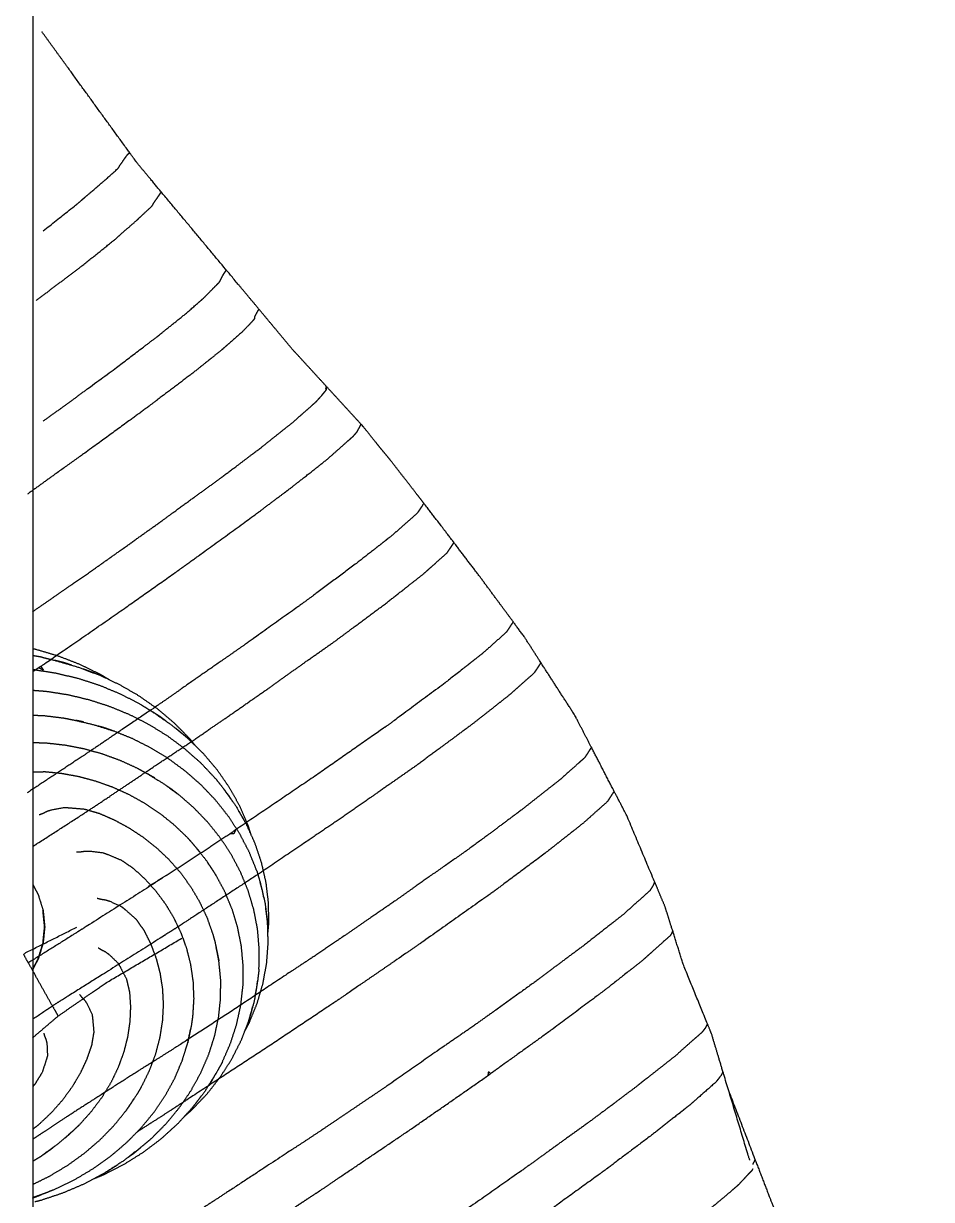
# Model space of a CAD drawing. Header units: millimetres. Extents: x 3429 to 24139, y -631 to 9878.
# Drawn here: x 8512.28 to 8546.31, y 3494.08 to 3538.14 of the extents above; entities that cross this region are included whole.
import ezdxf

# ---------------------------------------------------------------- set-up
doc = ezdxf.new("R2010")
doc.units = ezdxf.units.MM
doc.layers.add('multid_gorunus_3', color=23, linetype='Continuous', lineweight=13)
doc.layers.add('multid_gorunus_4', color=15, linetype='Continuous', lineweight=9)

# ---------------------------------------------------------------- blocks, each defined once
blk = doc.blocks.new('grup-2')
at = {"layer": 'multid_gorunus_3', "lineweight": -3}
for points, degree, knots in [([(1978.928, 6217.144), (1978.928, 6216.155), (1978.928, 6213.761), (1978.928, 6208.959), (1978.928, 6202.868), (1978.928, 6195.487), (1978.928, 6186.836), (1978.928, 6176.969), (1978.928, 6165.969), (1978.928, 6153.941), (1978.928, 6141.024), (1978.928, 6127.365), (1978.928, 6113.136), (1978.928, 6098.504), (1978.928, 6083.653), (1978.928, 6068.742), (1978.928, 6053.94), (1978.928, 6039.26), (1978.928, 6024.58), (1978.928, 6005.778), (1978.928, 5990.869), (1978.928, 5976.016), (1978.928, 5961.387), (1978.928, 5947.155), (1978.928, 5933.498), (1978.928, 5920.578), (1978.928, 5947.227), (1978.928, 5936.226), (1978.928, 5926.36), (1978.928, 5917.707), (1978.928, 5910.327), (1978.928, 5904.236), (1978.928, 5899.433), (1978.928, 5897.04), (1978.928, 5896.051)], 3, [200, 200, 200, 200, 215.285175, 230.934783, 246.910875, 263.16962, 279.661789, 296.333468, 313.127007, 329.982146, 346.837285, 363.630824, 380.302503, 396.794672, 413.053417, 429.029509, 444.679117, 459.964292, 475.249467, 490.899075, 506.875167, 523.133912, 539.62608, 556.29776, 573.091299, 589.946438, 606.801576, 623.595115, 640.266795, 656.758963, 673.017709, 688.9938, 704.643409, 719.928583, 719.928583, 719.928583, 719.928583]), ([(1966.623, 5986.593), (1967.276, 5987.306), (1967.929, 5988.019), (1968.568, 5988.717), (1969.207, 5989.414), (1969.829, 5990.161), (1970.452, 5990.908), (1971.062, 5991.64), (1971.671, 5992.371), (1972.89, 5993.833), (1974.109, 5995.295), (1974.565, 5995.842), (1975.02, 5996.389), (1975.158, 5996.579), (1975.296, 5996.769), (1976.39, 5998.278), (1977.485, 5999.787), (1978.032, 6000.541), (1978.579, 6001.295), (1978.579, 6001.295), (1978.579, 6001.296)], 2, [-7, -7, -7, -6, -6, -5, -5, -4, -4, -3, -3, -2, -2, -1, -1, 0, 0, 1, 1, 2, 2, 2.000442, 2.000442, 2.000442]), ([(1978.531, 5993.84), (1977.923, 5994.323), (1977.316, 5994.805), (1977.25, 5994.858), (1977.183, 5994.912), (1977.153, 5994.939), (1977.122, 5994.966), (1977.037, 5995.04), (1976.952, 5995.114), (1976.539, 5995.466), (1976.126, 5995.819), (1975.923, 5996.007), (1975.719, 5996.195), (1975.679, 5996.262), (1975.639, 5996.328), (1975.507, 5996.512), (1975.374, 5996.696), (1975.335, 5996.733), (1975.296, 5996.769)], 2, [6, 6, 6, 7, 7, 8, 8, 9, 9, 10, 10, 11, 11, 12, 12, 13, 13, 14, 14, 15, 15, 15]), ([(1978.791, 5991.233), (1978.366, 5991.555), (1977.942, 5991.877), (1977.515, 5992.201), (1977.089, 5992.524), (1976.765, 5992.781), (1976.441, 5993.039), (1976.14, 5993.281), (1975.84, 5993.523), (1975.7, 5993.647), (1975.561, 5993.771), (1975.287, 5994.009), (1975.014, 5994.247), (1974.982, 5994.279), (1974.95, 5994.311), (1974.705, 5994.538), (1974.46, 5994.765), (1974.403, 5994.859), (1974.346, 5994.954), (1974.272, 5995.056), (1974.199, 5995.159), (1974.154, 5995.227), (1974.109, 5995.295)], 2, [6, 6, 6, 7, 7, 8, 8, 9, 9, 10, 10, 11, 11, 12, 12, 13, 13, 14, 14, 15, 15, 16, 16, 17, 17, 17]), ([(1978.538, 5986.711), (1978.224, 5986.935), (1977.909, 5987.16), (1977.65, 5987.349), (1977.392, 5987.538), (1976.627, 5988.1), (1975.862, 5988.662), (1975.319, 5989.075), (1974.776, 5989.488), (1974.536, 5989.669), (1974.296, 5989.85), (1974.124, 5989.988), (1973.953, 5990.125), (1973.554, 5990.445), (1973.156, 5990.765), (1972.917, 5990.974), (1972.679, 5991.184), (1972.596, 5991.256), (1972.514, 5991.328), (1972.365, 5991.48), (1972.216, 5991.632), (1972.118, 5991.732), (1972.019, 5991.831), (1971.98, 5991.868), (1971.94, 5991.904), (1971.924, 5991.931), (1971.908, 5991.958), (1971.846, 5992.079), (1971.783, 5992.2), (1971.727, 5992.286), (1971.671, 5992.371)], 2, [11, 11, 11, 12, 12, 13, 13, 14, 14, 15, 15, 16, 16, 17, 17, 18, 18, 19, 19, 20, 20, 21, 21, 22, 22, 23, 23, 24, 24, 25, 25, 26, 26, 26]), ([(1970.452, 5990.908), (1970.48, 5990.865), (1970.509, 5990.822), (1970.559, 5990.724), (1970.61, 5990.625), (1970.616, 5990.583), (1970.622, 5990.541), (1970.646, 5990.511), (1970.671, 5990.48), (1970.756, 5990.387), (1970.841, 5990.294), (1970.969, 5990.164), (1971.097, 5990.033), (1971.337, 5989.822), (1971.578, 5989.611), (1971.697, 5989.507), (1971.816, 5989.402), (1972.015, 5989.243), (1972.214, 5989.083), (1972.587, 5988.785), (1972.96, 5988.486), (1973.48, 5988.094), (1974.001, 5987.701), (1974.267, 5987.499), (1974.533, 5987.296), (1974.907, 5987.021), (1975.281, 5986.746), (1975.923, 5986.278), (1976.565, 5985.809), (1977.346, 5985.252), (1978.126, 5984.694), (1978.627, 5984.333), (1979.127, 5983.972)], 2, [4, 4, 4, 5, 5, 6, 6, 7, 7, 8, 8, 9, 9, 10, 10, 11, 11, 12, 12, 13, 13, 14, 14, 15, 15, 16, 16, 17, 17, 18, 18, 19, 19, 20, 20, 20]), ([(1978.928, 5979.568), (1978.506, 5979.862), (1978.085, 5980.156), (1977.382, 5980.643), (1976.678, 5981.13), (1976.155, 5981.5), (1975.633, 5981.87), (1974.866, 5982.418), (1974.099, 5982.965), (1973.51, 5983.396), (1972.921, 5983.826), (1972.472, 5984.15), (1972.024, 5984.474), (1971.674, 5984.736), (1971.324, 5984.998), (1970.857, 5985.35), (1970.391, 5985.702), (1970.045, 5985.977), (1969.7, 5986.253), (1969.441, 5986.457), (1969.183, 5986.661), (1968.993, 5986.829), (1968.803, 5986.996), (1968.555, 5987.216), (1968.308, 5987.437), (1968.214, 5987.539), (1968.12, 5987.642), (1968.019, 5987.766), (1967.918, 5987.89)], 2, [2.460256, 2.460256, 2.460256, 3, 3, 4, 4, 5, 5, 6, 6, 7, 7, 8, 8, 9, 9, 10, 10, 11, 11, 12, 12, 13, 13, 14, 14, 15, 15, 16, 16, 16]), ([(1978.621, 5977.522), (1978.557, 5977.566), (1978.493, 5977.611), (1977.053, 5978.608), (1975.613, 5979.605), (1974.542, 5980.362), (1973.472, 5981.119), (1973.225, 5981.295), (1972.978, 5981.472), (1972.788, 5981.611), (1972.597, 5981.75), (1971.718, 5982.385), (1970.839, 5983.02), (1970.152, 5983.534), (1969.466, 5984.048), (1969.309, 5984.166), (1969.153, 5984.284), (1969.037, 5984.376), (1968.921, 5984.468), (1968.405, 5984.875), (1967.889, 5985.282), (1967.51, 5985.617), (1967.131, 5985.952), (1967.027, 5986.045), (1966.923, 5986.137), (1966.884, 5986.18), (1966.845, 5986.223), (1966.802, 5986.275), (1966.76, 5986.327), (1966.691, 5986.456), (1966.622, 5986.586)], 2, [0, 0, 0, 1, 1, 2, 2, 3, 3, 4, 4, 5, 5, 6, 6, 7, 7, 8, 8, 9, 9, 10, 10, 11, 11, 12, 12, 13, 13, 14, 14, 15, 15, 15]), ([(1955.229, 5968.514), (1955.426, 5968.984), (1955.624, 5969.453), (1956.141, 5970.684), (1956.659, 5971.915), (1956.899, 5972.38), (1957.14, 5972.844), (1957.565, 5973.667), (1957.991, 5974.489), (1958.299, 5975.084), (1958.607, 5975.68), (1959.245, 5976.67), (1959.883, 5977.661), (1960.19, 5978.138), (1960.497, 5978.614), (1960.709, 5978.902), (1960.921, 5979.189), (1961.531, 5980.015), (1962.141, 5980.841), (1962.641, 5981.499), (1963.141, 5982.157), (1963.376, 5982.466), (1963.611, 5982.775), (1963.943, 5983.206), (1964.276, 5983.637), (1964.54, 5983.98), (1964.805, 5984.323), (1965.188, 5984.815), (1965.57, 5985.308), (1965.723, 5985.49), (1965.875, 5985.672), (1966.207, 5986.087), (1966.539, 5986.501)], 2, [-11, -11, -11, -10, -10, -9, -9, -8, -8, -7, -7, -6, -6, -5, -5, -4, -4, -3, -3, -2, -2, -1, -1, 0, 0, 1, 1, 2, 2, 3, 3, 4, 4, 5, 5, 5]), ([(1964.276, 5983.637), (1964.305, 5983.585), (1964.334, 5983.533), (1964.425, 5983.398), (1964.516, 5983.262), (1964.85, 5982.966), (1965.184, 5982.67), (1965.316, 5982.554), (1965.448, 5982.438), (1965.593, 5982.324), (1965.738, 5982.209), (1966.278, 5981.786), (1966.818, 5981.363), (1967.578, 5980.798), (1968.338, 5980.232), (1968.485, 5980.122), (1968.632, 5980.012), (1968.814, 5979.88), (1968.997, 5979.748), (1969.975, 5979.051), (1970.952, 5978.353), (1972.089, 5977.561), (1973.226, 5976.77), (1973.499, 5976.576), (1973.773, 5976.383), (1974.036, 5976.202), (1974.299, 5976.02), (1975.543, 5975.178), (1976.787, 5974.335), (1977.172, 5974.079), (1977.558, 5973.822), (1978.343, 5973.304), (1979.129, 5972.785)], 2, [7, 7, 7, 8, 8, 9, 9, 10, 10, 11, 11, 12, 12, 13, 13, 14, 14, 15, 15, 16, 16, 17, 17, 18, 18, 19, 19, 20, 20, 21, 21, 22, 22, 23, 23, 23]), ([(1978.928, 5970.77), (1978.887, 5970.796), (1978.847, 5970.822), (1977.957, 5971.396), (1977.067, 5971.971), (1976.54, 5972.318), (1976.014, 5972.666), (1975.151, 5973.249), (1974.289, 5973.831), (1973.632, 5974.268), (1972.976, 5974.704), (1972.328, 5975.148), (1971.68, 5975.592), (1970.874, 5976.154), (1970.068, 5976.716), (1969.442, 5977.162), (1968.816, 5977.609), (1968.212, 5978.034), (1967.607, 5978.459), (1967.138, 5978.806), (1966.67, 5979.154), (1966.189, 5979.512), (1965.708, 5979.869), (1965.309, 5980.182), (1964.91, 5980.494), (1964.606, 5980.733), (1964.302, 5980.971), (1964.128, 5981.125), (1963.953, 5981.28), (1963.679, 5981.522), (1963.406, 5981.764), (1963.315, 5981.898), (1963.224, 5982.032), (1963.183, 5982.095), (1963.141, 5982.157)], 2, [6.960725, 6.960725, 6.960725, 7, 7, 8, 8, 9, 9, 10, 10, 11, 11, 12, 12, 13, 13, 14, 14, 15, 15, 16, 16, 17, 17, 18, 18, 19, 19, 20, 20, 21, 21, 22, 22, 23, 23, 23]), ([(1960.921, 5979.189), (1960.956, 5979.137), (1960.99, 5979.086), (1961.087, 5978.94), (1961.183, 5978.795), (1961.526, 5978.49), (1961.868, 5978.186), (1961.977, 5978.09), (1962.085, 5977.994), (1962.24, 5977.873), (1962.394, 5977.752), (1962.958, 5977.308), (1963.522, 5976.864), (1964.439, 5976.186), (1965.356, 5975.508), (1965.452, 5975.437), (1965.548, 5975.365), (1965.678, 5975.274), (1965.808, 5975.183), (1967.074, 5974.299), (1968.339, 5973.415), (1969.831, 5972.404), (1971.323, 5971.394)], 2, [6, 6, 6, 7, 7, 8, 8, 9, 9, 10, 10, 11, 11, 12, 12, 13, 13, 14, 14, 15, 15, 16, 16, 17, 17, 17]), ([(1959.883, 5977.661), (1959.924, 5977.598), (1959.965, 5977.536), (1960.053, 5977.402), (1960.142, 5977.268), (1960.446, 5976.998), (1960.75, 5976.728), (1960.899, 5976.595), (1961.048, 5976.462), (1961.307, 5976.258), (1961.566, 5976.053), (1962.03, 5975.688), (1962.495, 5975.323), (1963.081, 5974.891), (1963.667, 5974.458), (1964.107, 5974.132), (1964.546, 5973.806), (1965.312, 5973.271), (1966.078, 5972.735), (1966.699, 5972.301), (1967.321, 5971.867), (1967.97, 5971.428), (1968.618, 5970.989), (1969.575, 5970.341), (1970.532, 5969.694), (1971.744, 5968.901), (1972.955, 5968.109), (1973.266, 5967.905), (1973.576, 5967.701), (1973.807, 5967.555), (1974.037, 5967.409), (1975.179, 5966.688), (1976.32, 5965.967), (1977.086, 5965.487), (1977.851, 5965.008), (1978.02, 5964.902), (1978.188, 5964.796), (1978.082, 5964.606), (1977.976, 5964.416)], 2, [6, 6, 6, 7, 7, 8, 8, 9, 9, 10, 10, 11, 11, 12, 12, 13, 13, 14, 14, 15, 15, 16, 16, 17, 17, 18, 18, 19, 19, 20, 20, 21, 21, 22, 22, 23, 23, 24, 24, 25, 25, 25]), ([(1978.692, 5977.473), (1978.785, 5977.411), (1978.878, 5977.349), (1978.903, 5977.333), (1978.928, 5977.316)], 2, [0, 0, 0, 1, 1, 1.018241, 1.018241, 1.018241]), ([(1957.991, 5974.489), (1958.079, 5974.353), (1958.167, 5974.216), (1958.206, 5974.156), (1958.245, 5974.097), (1958.368, 5973.987), (1958.492, 5973.876), (1958.823, 5973.581), (1959.154, 5973.286), (1959.654, 5972.893), (1960.153, 5972.501), (1960.379, 5972.323), (1960.605, 5972.144), (1960.963, 5971.878), (1961.32, 5971.611), (1961.978, 5971.124), (1962.636, 5970.638), (1963.362, 5970.131), (1964.088, 5969.625), (1964.702, 5969.189), (1965.317, 5968.753), (1966.314, 5968.067), (1967.311, 5967.381), (1967.876, 5966.998), (1968.44, 5966.616), (1968.864, 5966.338), (1969.287, 5966.061), (1970.359, 5965.346), (1971.43, 5964.631), (1972.424, 5963.984), (1973.418, 5963.338), (1973.871, 5963.051), (1974.324, 5962.765), (1974.63, 5962.573), (1974.936, 5962.382), (1975.765, 5961.851), (1976.595, 5961.32), (1977.131, 5960.975), (1977.668, 5960.63), (1978.064, 5960.368), (1978.459, 5960.107), (1978.694, 5959.953), (1978.928, 5959.799)], 2, [8, 8, 8, 9, 9, 10, 10, 11, 11, 12, 12, 13, 13, 14, 14, 15, 15, 16, 16, 17, 17, 18, 18, 19, 19, 20, 20, 21, 21, 22, 22, 23, 23, 24, 24, 25, 25, 26, 26, 27, 27, 28, 28, 28.447237, 28.447237, 28.447237]), ([(1957.14, 5972.844), (1957.171, 5972.795), (1957.203, 5972.746), (1957.3, 5972.597), (1957.397, 5972.448), (1957.706, 5972.173), (1958.015, 5971.898), (1958.162, 5971.766), (1958.309, 5971.635), (1958.531, 5971.461), (1958.753, 5971.286), (1959.251, 5970.894), (1959.749, 5970.501), (1960.535, 5969.915), (1961.321, 5969.328), (1961.521, 5969.18), (1961.72, 5969.033), (1961.94, 5968.88), (1962.159, 5968.727), (1963.243, 5967.957), (1964.326, 5967.188), (1964.646, 5966.968), (1964.966, 5966.748), (1966.053, 5966.003), (1967.14, 5965.257), (1967.274, 5965.163), (1967.408, 5965.07), (1967.568, 5964.962), (1967.728, 5964.854), (1969.079, 5963.953), (1970.429, 5963.053), (1971.805, 5962.156), (1973.181, 5961.259), (1973.259, 5961.207), (1973.337, 5961.156), (1973.383, 5961.126), (1973.428, 5961.097), (1973.751, 5960.887), (1974.075, 5960.677), (1974.546, 5960.376), (1975.017, 5960.074)], 2, [6, 6, 6, 7, 7, 8, 8, 9, 9, 10, 10, 11, 11, 12, 12, 13, 13, 14, 14, 15, 15, 16, 16, 17, 17, 18, 18, 19, 19, 20, 20, 21, 21, 22, 22, 23, 23, 24, 24, 25, 25, 25.54235, 25.54235, 25.54235]), ([(1955.624, 5969.453), (1955.649, 5969.386), (1955.674, 5969.32), (1955.739, 5969.215), (1955.804, 5969.11), (1956.068, 5968.874), (1956.332, 5968.639), (1956.56, 5968.435), (1956.789, 5968.23), (1957.111, 5967.976), (1957.434, 5967.722), (1957.831, 5967.411), (1958.227, 5967.099), (1958.704, 5966.744), (1959.182, 5966.389), (1959.661, 5966.03), (1960.141, 5965.671), (1960.896, 5965.128), (1961.651, 5964.585), (1962.143, 5964.237), (1962.635, 5963.889), (1963.086, 5963.58), (1963.537, 5963.271), (1964.558, 5962.558), (1965.579, 5961.845), (1966.802, 5961.019), (1968.024, 5960.194), (1968.336, 5959.986), (1968.647, 5959.779), (1968.964, 5959.572), (1969.281, 5959.365), (1970.467, 5958.586), (1971.652, 5957.808), (1972.343, 5957.358), (1973.033, 5956.908), (1973.648, 5956.509), (1974.262, 5956.11), (1974.97, 5955.649), (1975.678, 5955.187), (1976.096, 5954.911), (1976.515, 5954.634), (1976.799, 5954.448), (1977.083, 5954.261), (1977.866, 5953.752), (1978.649, 5953.243), (1978.788, 5953.595), (1978.928, 5953.947)], 2, [7, 7, 7, 8, 8, 9, 9, 10, 10, 11, 11, 12, 12, 13, 13, 14, 14, 15, 15, 16, 16, 17, 17, 18, 18, 19, 19, 20, 20, 21, 21, 22, 22, 23, 23, 24, 24, 25, 25, 26, 26, 27, 27, 28, 28, 29, 29, 29.416365, 29.416365, 29.416365]), ([(1974.583, 5969.253), (1975.792, 5968.487), (1977, 5967.721), (1977.095, 5967.661), (1977.191, 5967.601), (1977.255, 5967.56), (1977.319, 5967.52), (1978.204, 5966.965), (1979.089, 5966.411), (1979.183, 5966.578), (1979.276, 5966.746), (1978.273, 5967.248), (1977.271, 5967.75)], 2, [0, 0, 0, 1, 1, 2, 2, 3, 3, 4, 4, 5, 5, 6, 6, 6]), ([(1953.489, 5963.754), (1953.565, 5963.941), (1953.642, 5964.129), (1954.092, 5965.232), (1954.543, 5966.336), (1954.745, 5966.978), (1954.947, 5967.62), (1955.088, 5968.067), (1955.229, 5968.514)], 2, [0, 0, 0, 1, 1, 2, 2, 3, 3, 4, 4, 4]), ([(1954.947, 5967.62), (1954.968, 5967.565), (1954.988, 5967.511), (1955.014, 5967.47), (1955.039, 5967.428), (1955.143, 5967.336), (1955.247, 5967.243), (1955.666, 5966.868), (1956.085, 5966.493), (1956.677, 5966.027), (1957.269, 5965.562), (1957.393, 5965.465), (1957.517, 5965.367), (1957.666, 5965.256), (1957.815, 5965.146), (1958.601, 5964.557), (1959.387, 5963.969), (1960.363, 5963.267), (1961.338, 5962.566), (1961.55, 5962.414), (1961.762, 5962.262)], 2, [0, 0, 0, 1, 1, 2, 2, 3, 3, 4, 4, 5, 5, 6, 6, 7, 7, 8, 8, 9, 9, 10, 10, 10]), ([(1978.928, 5963.605), (1978.452, 5964.01), (1977.976, 5964.416), (1977.07, 5965.044), (1976.164, 5965.672), (1974.752, 5966.504), (1973.34, 5967.336)], 2, [32.354876, 32.354876, 32.354876, 33, 33, 34, 34, 35, 35, 35]), ([(1978.928, 5964.306), (1978.667, 5964.479), (1978.407, 5964.652), (1978.297, 5964.724), (1978.188, 5964.796)], 2, [2.618501, 2.618501, 2.618501, 3, 3, 4, 4, 4]), ([(1953.642, 5964.129), (1953.688, 5964.041), (1953.733, 5963.954), (1953.788, 5963.883), (1953.843, 5963.811), (1954.071, 5963.611), (1954.299, 5963.412), (1954.581, 5963.16), (1954.864, 5962.908), (1955.211, 5962.635), (1955.559, 5962.362), (1955.921, 5962.077), (1956.283, 5961.792), (1956.79, 5961.41), (1957.297, 5961.028), (1957.708, 5960.721), (1958.12, 5960.414), (1958.573, 5960.089), (1959.026, 5959.764), (1959.745, 5959.244), (1960.463, 5958.724), (1961.537, 5957.97), (1962.612, 5957.216), (1962.935, 5956.992), (1963.258, 5956.767), (1963.559, 5956.564), (1963.86, 5956.36), (1965.048, 5955.546), (1966.236, 5954.731), (1967.113, 5954.143), (1967.989, 5953.555), (1968.602, 5953.151), (1969.216, 5952.746), (1970.107, 5952.161), (1970.999, 5951.577), (1971.461, 5951.271), (1971.922, 5950.965), (1972.11, 5950.837), (1972.298, 5950.709), (1973.331, 5950.026), (1974.364, 5949.343)], 2, [0, 0, 0, 1, 1, 2, 2, 3, 3, 4, 4, 5, 5, 6, 6, 7, 7, 8, 8, 9, 9, 10, 10, 11, 11, 12, 12, 13, 13, 14, 14, 15, 15, 16, 16, 17, 17, 18, 18, 19, 19, 20, 20, 20]), ([(1952.053, 5959.016), (1952.067, 5959.055), (1952.082, 5959.094), (1952.571, 5960.713), (1953.06, 5962.332), (1953.274, 5963.043), (1953.489, 5963.754)], 2, [5.805207, 5.805207, 5.805207, 6, 6, 7, 7, 8, 8, 8]), ([(1953.06, 5962.332), (1953.097, 5962.261), (1953.134, 5962.191), (1953.23, 5962.066), (1953.325, 5961.941), (1953.722, 5961.594), (1954.118, 5961.246), (1954.204, 5961.17), (1954.29, 5961.093), (1954.396, 5961.01), (1954.501, 5960.927), (1955.097, 5960.457), (1955.693, 5959.987), (1956.529, 5959.359), (1957.364, 5958.73), (1957.434, 5958.678), (1957.504, 5958.626), (1957.581, 5958.57), (1957.658, 5958.515), (1958.446, 5957.944), (1959.235, 5957.373), (1959.522, 5957.166), (1959.81, 5956.958), (1961.052, 5956.091), (1962.293, 5955.223), (1962.47, 5955.098), (1962.646, 5954.972), (1962.847, 5954.833), (1963.049, 5954.693), (1964.257, 5953.864), (1965.466, 5953.035), (1965.951, 5952.707), (1966.436, 5952.379), (1967.187, 5951.875), (1967.937, 5951.371), (1968.181, 5951.211), (1968.424, 5951.05), (1968.778, 5950.818), (1969.132, 5950.586), (1970.128, 5949.926), (1971.125, 5949.265), (1971.531, 5948.989), (1971.936, 5948.714), (1972.737, 5948.184), (1973.538, 5947.654), (1974.451, 5947.053), (1975.365, 5946.452), (1975.553, 5946.325), (1975.741, 5946.199)], 2, [0, 0, 0, 1, 1, 2, 2, 3, 3, 4, 4, 5, 5, 6, 6, 7, 7, 8, 8, 9, 9, 10, 10, 11, 11, 12, 12, 13, 13, 14, 14, 15, 15, 16, 16, 17, 17, 18, 18, 19, 19, 20, 20, 21, 21, 22, 22, 23, 23, 24, 24, 24]), ([(1978.649, 5953.243), (1978.297, 5952.355), (1977.944, 5951.467), (1977.4, 5951.821), (1976.856, 5952.175), (1976.328, 5952.522), (1975.799, 5952.87), (1975.021, 5953.384), (1974.242, 5953.898), (1973.866, 5954.143), (1973.489, 5954.389), (1973.162, 5954.601), (1972.835, 5954.813), (1971.823, 5955.473), (1970.81, 5956.133), (1970.281, 5956.481), (1969.751, 5956.829), (1968.922, 5957.375), (1968.092, 5957.922), (1967.946, 5958.02), (1967.8, 5958.119), (1967.601, 5958.255), (1967.403, 5958.391), (1966.068, 5959.292), (1964.734, 5960.193), (1963.303, 5961.189), (1961.872, 5962.184)], 2, [0, 0, 0, 1, 1, 2, 2, 3, 3, 4, 4, 5, 5, 6, 6, 7, 7, 8, 8, 9, 9, 10, 10, 11, 11, 12, 12, 13, 13, 13]), ([(1952.825, 5961.556), (1952.339, 5960.292), (1951.853, 5959.029), (1951.523, 5958.173), (1951.194, 5957.317), (1950.737, 5956.128), (1950.28, 5954.94), (1950.039, 5954.429), (1949.797, 5953.917), (1949.403, 5953.082), (1949.01, 5952.246), (1948.284, 5950.707), (1947.558, 5949.168), (1947.484, 5949.047), (1947.41, 5948.925), (1946.941, 5948.153), (1946.471, 5947.381), (1946.147, 5946.849), (1945.823, 5946.317), (1945.533, 5945.693), (1945.244, 5945.068), (1945.396, 5945.02), (1945.548, 5944.971)], 2, [1.231944, 1.231944, 1.231944, 2, 2, 3, 3, 4, 4, 5, 5, 6, 6, 7, 7, 8, 8, 9, 9, 10, 10, 11, 11, 11.810441, 11.810441, 11.810441]), ([(1967.426, 5947.266), (1966.943, 5947.604), (1966.46, 5947.941), (1965.285, 5948.738), (1964.111, 5949.535), (1964.043, 5949.584), (1963.974, 5949.632), (1963.737, 5949.795), (1963.5, 5949.959), (1962.637, 5950.557), (1961.774, 5951.155), (1960.752, 5951.881), (1959.731, 5952.608), (1959.382, 5952.851), (1959.034, 5953.095), (1958.678, 5953.352), (1958.321, 5953.609), (1957.517, 5954.196), (1956.714, 5954.783), (1956.148, 5955.209), (1955.583, 5955.635), (1955.213, 5955.912), (1954.843, 5956.189), (1954.537, 5956.43), (1954.23, 5956.671), (1953.786, 5957.017), (1953.342, 5957.362), (1953.082, 5957.581), (1952.822, 5957.8), (1952.649, 5957.949), (1952.477, 5958.097), (1952.289, 5958.298), (1952.102, 5958.499), (1952.055, 5958.55), (1952.007, 5958.6), (1951.98, 5958.626), (1951.953, 5958.652), (1951.943, 5958.673), (1951.932, 5958.693)], 2, [0, 0, 0, 1, 1, 2, 2, 3, 3, 4, 4, 5, 5, 6, 6, 7, 7, 8, 8, 9, 9, 10, 10, 11, 11, 12, 12, 13, 13, 14, 14, 15, 15, 16, 16, 17, 17, 18, 18, 19, 19, 19])]:
    blk.add_open_spline(points, degree=degree, knots=knots, dxfattribs=at)
for points in [[(1967.913, 5987.898), (1967.921, 5987.959), (1967.929, 5988.019)], [(1967.913, 5987.898), (1967.933, 5987.918), (1967.953, 5987.938)], [(1967.918, 5987.89), (1967.935, 5987.914), (1967.953, 5987.938)], [(1967.913, 5987.898), (1967.916, 5987.894), (1967.918, 5987.89)], [(1966.623, 5986.593), (1966.581, 5986.547), (1966.539, 5986.501)], [(1966.622, 5986.586), (1966.581, 5986.544), (1966.539, 5986.501)], [(1966.622, 5986.586), (1966.623, 5986.589), (1966.623, 5986.593)], [(1978.621, 5977.522), (1978.575, 5977.453), (1978.529, 5977.384)], [(1978.692, 5977.473), (1978.611, 5977.429), (1978.529, 5977.384)], [(1978.621, 5977.522), (1978.657, 5977.498), (1978.692, 5977.473)], [(1971.323, 5971.394), (1971.358, 5971.321), (1971.393, 5971.247)], [(1971.323, 5971.394), (1971.376, 5971.358), (1971.428, 5971.322)], [(1971.393, 5971.247), (1971.465, 5971.249), (1971.536, 5971.25)], [(1971.536, 5971.25), (1971.482, 5971.286), (1971.428, 5971.322)], [(1973.926, 5969.684), (1972.731, 5970.467), (1971.536, 5971.25)], [(1973.926, 5969.684), (1974.254, 5969.469), (1974.583, 5969.253)], [(1973.926, 5969.684), (1974.26, 5969.478), (1974.595, 5969.271)], [(1974.583, 5969.253), (1974.589, 5969.262), (1974.595, 5969.271)], [(1978.188, 5964.796), (1978.639, 5965.603), (1979.089, 5966.411)], [(1961.849, 5962.34), (1961.806, 5962.301), (1961.762, 5962.262)], [(1961.762, 5962.262), (1961.784, 5962.246), (1961.806, 5962.23)], [(1961.872, 5962.184), (1961.839, 5962.207), (1961.806, 5962.23)], [(1961.849, 5962.34), (1961.86, 5962.262), (1961.872, 5962.184)], [(1951.936, 5958.863), (1951.895, 5958.946), (1951.853, 5959.029)]]:
    blk.add_open_spline(points, degree=2, dxfattribs=at)
at = {"layer": 'multid_gorunus_4', "lineweight": -3}
for points, knots in [([(1976.053, 5977.013), (1976.214, 5977.111), (1976.376, 5977.208), (1976.761, 5977.397), (1977.147, 5977.586), (1977.551, 5977.743), (1977.955, 5977.901), (1978.374, 5978.025), (1978.793, 5978.15), (1978.86, 5978.164), (1978.927, 5978.179)], [-4.445899, -4.445899, -4.445899, -4, -4, -3, -3, -2, -2, -1, -1, -0.843513, -0.843513, -0.843513]), ([(1978.587, 5977.865), (1978.341, 5977.805), (1978.094, 5977.744), (1977.678, 5977.625), (1977.261, 5977.505), (1976.857, 5977.354), (1976.453, 5977.202), (1976.69, 5977.293), (1976.927, 5977.384), (1976.978, 5977.401), (1977.028, 5977.418)], [-4, -4, -4, -3, -3, -2, -2, -1, -1, 0, 0, 0.123425, 0.123425, 0.123425]), ([(1974.86, 5976.082), (1975.234, 5976.275), (1975.608, 5976.468), (1975.997, 5976.63), (1976.387, 5976.792), (1976.789, 5976.923), (1977.19, 5977.054), (1977.601, 5977.153), (1978.011, 5977.252), (1978.426, 5977.318), (1978.841, 5977.384), (1978.884, 5977.388), (1978.928, 5977.392)], [0, 0, 0, 1, 1, 2, 2, 3, 3, 4, 4, 5, 5, 5.104881, 5.104881, 5.104881]), ([(1977.466, 5977.564), (1977.606, 5977.611), (1977.747, 5977.658), (1977.921, 5977.701), (1978.094, 5977.744)], [0.6574595, 0.6574595, 0.6574595, 1, 1, 1.4135065, 1.4135065, 1.4135065]), ([(1972.814, 5974.53), (1972.928, 5974.67), (1973.042, 5974.809), (1973.329, 5975.101), (1973.617, 5975.392), (1973.934, 5975.66), (1974.252, 5975.928), (1974.597, 5976.169), (1974.941, 5976.411), (1975.309, 5976.624), (1975.677, 5976.836), (1976.065, 5977.019), (1976.453, 5977.202)], [-4.446131, -4.446131, -4.446131, -4, -4, -3, -3, -2, -2, -1, -1, 0, 0, 1, 1, 1]), ([(1972.062, 5973.301), (1972.337, 5973.593), (1972.612, 5973.885), (1972.914, 5974.153), (1973.216, 5974.421), (1973.542, 5974.664), (1973.868, 5974.906), (1974.214, 5975.12), (1974.561, 5975.335), (1974.924, 5975.52), (1975.288, 5975.705), (1975.666, 5975.86), (1976.043, 5976.015), (1976.43, 5976.14), (1976.817, 5976.264), (1977.211, 5976.358), (1977.605, 5976.451), (1978.001, 5976.513), (1978.398, 5976.575), (1978.663, 5976.595), (1978.928, 5976.616)], [0, 0, 0, 1, 1, 2, 2, 3, 3, 4, 4, 5, 5, 6, 6, 7, 7, 8, 8, 9, 9, 9.6697, 9.6697, 9.6697]), ([(1974.86, 5976.082), (1974.653, 5975.952), (1974.445, 5975.822), (1974.101, 5975.586), (1973.756, 5975.351), (1973.436, 5975.089), (1973.117, 5974.826), (1973.303, 5974.982), (1973.49, 5975.138), (1973.531, 5975.169), (1973.573, 5975.2)], [-4, -4, -4, -3, -3, -2, -2, -1, -1, 0, 0, 0.124316, 0.124316, 0.124316]), ([(1973.925, 5975.466), (1974.039, 5975.552), (1974.152, 5975.638), (1974.299, 5975.729), (1974.445, 5975.821)], [0.6565751, 0.6565751, 0.6565751, 1, 1, 1.4134452, 1.4134452, 1.4134452]), ([(1977.763, 5975.587), (1977.576, 5975.55), (1977.39, 5975.512), (1977.018, 5975.426), (1976.646, 5975.339), (1976.278, 5975.222), (1975.911, 5975.106), (1976.098, 5975.168), (1976.284, 5975.23), (1976.381, 5975.257), (1976.477, 5975.284)], [1, 1, 1, 2, 2, 3, 3, 4, 4, 5, 5, 5.261314, 5.261314, 5.261314]), ([(1978.928, 5975.695), (1978.717, 5975.685), (1978.505, 5975.676), (1978.134, 5975.632), (1977.763, 5975.587)], [8.425456, 8.425456, 8.425456, 9, 9, 10, 10, 10]), ([(1970.529, 5969.859), (1970.673, 5970.215), (1970.816, 5970.571), (1970.994, 5970.912), (1971.172, 5971.254), (1971.383, 5971.578), (1971.593, 5971.902), (1971.834, 5972.206), (1972.075, 5972.51), (1972.344, 5972.792), (1972.613, 5973.074), (1972.906, 5973.332), (1973.199, 5973.589), (1973.514, 5973.821), (1973.829, 5974.053), (1974.162, 5974.257), (1974.495, 5974.462), (1974.843, 5974.637), (1975.192, 5974.813), (1975.551, 5974.959), (1975.911, 5975.106)], [0, 0, 0, 1, 1, 2, 2, 3, 3, 4, 4, 5, 5, 6, 6, 7, 7, 8, 8, 9, 9, 10, 10, 10]), ([(1970.752, 5971.236), (1970.803, 5971.401), (1970.855, 5971.566), (1971.01, 5971.925), (1971.166, 5972.285), (1971.358, 5972.63), (1971.551, 5972.976), (1971.78, 5973.305), (1972.008, 5973.634), (1972.27, 5973.943), (1972.532, 5974.253), (1972.824, 5974.539), (1973.117, 5974.826)], [-4.447261, -4.447261, -4.447261, -4, -4, -3, -3, -2, -2, -1, -1, 0, 0, 1, 1, 1]), ([(1978.928, 5974.67), (1978.66, 5974.661), (1978.392, 5974.651), (1978.048, 5974.612), (1977.705, 5974.573), (1977.359, 5974.506), (1977.014, 5974.439), (1976.67, 5974.344), (1976.326, 5974.248), (1975.986, 5974.124), (1975.647, 5974.001), (1975.316, 5973.849), (1974.985, 5973.697)], [4.20987, 4.20987, 4.20987, 5, 5, 6, 6, 7, 7, 8, 8, 9, 9, 10, 10, 10]), ([(1978.928, 5973.565), (1978.695, 5973.571), (1978.462, 5973.577), (1978.149, 5973.545), (1977.837, 5973.513), (1977.521, 5973.455), (1977.205, 5973.397), (1976.889, 5973.312), (1976.573, 5973.227), (1976.259, 5973.116), (1975.945, 5973.004), (1975.638, 5972.865), (1975.33, 5972.727), (1975.032, 5972.561), (1974.734, 5972.396), (1974.448, 5972.204), (1974.162, 5972.013), (1973.892, 5971.796), (1973.623, 5971.579), (1973.371, 5971.338), (1973.12, 5971.097)], [0.20701, 0.20701, 0.20701, 1, 1, 2, 2, 3, 3, 4, 4, 5, 5, 6, 6, 7, 7, 8, 8, 9, 9, 10, 10, 10]), ([(1974.985, 5973.697), (1974.824, 5973.606), (1974.663, 5973.516), (1974.348, 5973.324), (1974.033, 5973.132), (1973.734, 5972.914), (1973.434, 5972.695), (1973.585, 5972.809), (1973.736, 5972.923), (1973.816, 5972.977), (1973.895, 5973.031)], [1, 1, 1, 2, 2, 3, 3, 4, 4, 5, 5, 5.261075, 5.261075, 5.261075]), ([(1972.062, 5973.301), (1971.918, 5973.118), (1971.774, 5972.934), (1971.544, 5972.61), (1971.313, 5972.287), (1971.116, 5971.946), (1970.919, 5971.605), (1971.033, 5971.806), (1971.147, 5972.008), (1971.174, 5972.05), (1971.2, 5972.092)], [-4, -4, -4, -3, -3, -2, -2, -1, -1, 0, 0, 0.125741, 0.125741, 0.125741]), ([(1971.426, 5972.445), (1971.499, 5972.56), (1971.572, 5972.674), (1971.673, 5972.804), (1971.774, 5972.933)], [0.6563059, 0.6563059, 0.6563059, 1, 1, 1.4134701, 1.4134701, 1.4134701]), ([(1970.448, 5966.17), (1970.442, 5966.547), (1970.436, 5966.924), (1970.469, 5967.297), (1970.501, 5967.671), (1970.571, 5968.038), (1970.642, 5968.405), (1970.748, 5968.762), (1970.854, 5969.119), (1970.995, 5969.464), (1971.137, 5969.809), (1971.311, 5970.138), (1971.485, 5970.467), (1971.689, 5970.778), (1971.894, 5971.089), (1972.126, 5971.38), (1972.358, 5971.67), (1972.616, 5971.939), (1972.874, 5972.207), (1973.154, 5972.451), (1973.434, 5972.695)], [0, 0, 0, 1, 1, 2, 2, 3, 3, 4, 4, 5, 5, 6, 6, 7, 7, 8, 8, 9, 9, 10, 10, 10]), ([(1976.993, 5972.175), (1976.714, 5972.095), (1976.435, 5972.015), (1976.154, 5971.892), (1975.873, 5971.769), (1975.599, 5971.621), (1975.325, 5971.473), (1975.062, 5971.3), (1974.798, 5971.126), (1974.547, 5970.928), (1974.296, 5970.731), (1974.062, 5970.509), (1973.827, 5970.288), (1973.612, 5970.044), (1973.397, 5969.8), (1973.205, 5969.535), (1973.012, 5969.271), (1972.844, 5968.987), (1972.676, 5968.703), (1972.535, 5968.402), (1972.394, 5968.101), (1972.283, 5967.785), (1972.172, 5967.469)], [0, 0, 0, 1, 1, 2, 2, 3, 3, 4, 4, 5, 5, 6, 6, 7, 7, 8, 8, 9, 9, 10, 10, 11, 11, 11]), ([(1977.741, 5972.234), (1977.639, 5972.228), (1977.536, 5972.222), (1977.264, 5972.198), (1976.993, 5972.175)], [-1, -1, -1, 0, 0, 1, 1, 1]), ([(1978.679, 5971.966), (1978.613, 5971.991), (1978.547, 5972.016), (1978.477, 5972.051), (1978.407, 5972.086), (1978.327, 5972.113), (1978.248, 5972.139), (1977.995, 5972.186), (1977.741, 5972.234)], [0, 0, 0, 1, 1, 2, 2, 3, 3, 4, 4, 4]), ([(1970.113, 5967.53), (1970.097, 5967.7), (1970.08, 5967.871), (1970.084, 5968.254), (1970.088, 5968.638), (1970.133, 5969.02), (1970.178, 5969.402), (1970.263, 5969.779), (1970.348, 5970.156), (1970.472, 5970.524), (1970.596, 5970.892), (1970.757, 5971.248), (1970.919, 5971.605)], [-4.446271, -4.446271, -4.446271, -4, -4, -3, -3, -2, -2, -1, -1, 0, 0, 1, 1, 1]), ([(1973.12, 5971.097), (1973.005, 5970.964), (1972.89, 5970.832), (1972.669, 5970.558), (1972.448, 5970.284), (1972.253, 5969.99), (1972.058, 5969.696), (1972.155, 5969.848), (1972.252, 5970), (1972.306, 5970.074), (1972.359, 5970.148)], [1, 1, 1, 2, 2, 3, 3, 4, 4, 5, 5, 5.260819, 5.260819, 5.260819]), ([(1976.288, 5970.539), (1976.194, 5970.503), (1976.099, 5970.467), (1975.853, 5970.365), (1975.608, 5970.262)], [-1, -1, -1, 0, 0, 1, 1, 1]), ([(1977.274, 5970.565), (1977.203, 5970.57), (1977.131, 5970.574), (1977.051, 5970.586), (1976.971, 5970.598), (1976.886, 5970.599), (1976.801, 5970.601), (1976.544, 5970.57), (1976.288, 5970.539)], [0, 0, 0, 1, 1, 2, 2, 3, 3, 4, 4, 4]), ([(1970.529, 5969.859), (1970.467, 5969.644), (1970.404, 5969.428), (1970.315, 5969.056), (1970.226, 5968.684), (1970.176, 5968.305), (1970.125, 5967.926), (1970.152, 5968.149), (1970.18, 5968.373), (1970.189, 5968.42), (1970.197, 5968.467)], [-4, -4, -4, -3, -3, -2, -2, -1, -1, 0, 0, 0.125929, 0.125929, 0.125929]), ([(1975.608, 5970.262), (1975.377, 5970.104), (1975.146, 5969.946), (1974.931, 5969.748), (1974.715, 5969.549), (1974.516, 5969.329), (1974.318, 5969.108), (1974.138, 5968.867), (1973.959, 5968.626), (1973.801, 5968.366), (1973.644, 5968.105), (1973.511, 5967.828), (1973.378, 5967.55), (1973.272, 5967.257), (1973.166, 5966.965), (1973.09, 5966.659), (1973.013, 5966.353), (1972.967, 5966.036), (1972.921, 5965.72), (1972.908, 5965.395), (1972.894, 5965.071), (1972.914, 5964.741), (1972.934, 5964.411)], [0, 0, 0, 1, 1, 2, 2, 3, 3, 4, 4, 5, 5, 6, 6, 7, 7, 8, 8, 9, 9, 10, 10, 11, 11, 11]), ([(1970.269, 5968.865), (1970.293, 5968.995), (1970.317, 5969.124), (1970.36, 5969.274), (1970.403, 5969.423)], [0.654862, 0.654862, 0.654862, 1, 1, 1.4072228, 1.4072228, 1.4072228]), ([(1971.827, 5962.679), (1971.673, 5963.032), (1971.519, 5963.384), (1971.402, 5963.745), (1971.285, 5964.106), (1971.206, 5964.471), (1971.127, 5964.837), (1971.086, 5965.204), (1971.045, 5965.571), (1971.042, 5965.937), (1971.039, 5966.303), (1971.072, 5966.663), (1971.106, 5967.024), (1971.175, 5967.377), (1971.244, 5967.73), (1971.348, 5968.072), (1971.452, 5968.414), (1971.588, 5968.743), (1971.724, 5969.071), (1971.891, 5969.384), (1972.058, 5969.696)], [0, 0, 0, 1, 1, 2, 2, 3, 3, 4, 4, 5, 5, 6, 6, 7, 7, 8, 8, 9, 9, 10, 10, 10]), ([(1978.928, 5969.353), (1978.825, 5969.162), (1978.722, 5968.971), (1978.63, 5968.673), (1978.537, 5968.375), (1978.507, 5968.068), (1978.476, 5967.76), (1978.507, 5967.453), (1978.537, 5967.146), (1978.63, 5966.848), (1978.722, 5966.55), (1978.825, 5966.359), (1978.928, 5966.167)], [4.315559, 4.315559, 4.315559, 5, 5, 6, 6, 7, 7, 8, 8, 9, 9, 9.685094, 9.685094, 9.685094]), ([(1975.591, 5968.516), (1975.516, 5968.454), (1975.442, 5968.392), (1975.251, 5968.223), (1975.061, 5968.054)], [-1, -1, -1, 0, 0, 1, 1, 1]), ([(1976.507, 5968.833), (1976.438, 5968.816), (1976.369, 5968.798), (1976.29, 5968.786), (1976.21, 5968.774), (1976.129, 5968.75), (1976.048, 5968.726), (1975.82, 5968.621), (1975.591, 5968.516)], [0, 0, 0, 1, 1, 2, 2, 3, 3, 4, 4, 4]), ([(1978.928, 5966.179), (1978.828, 5966.365), (1978.728, 5966.552), (1978.635, 5966.849), (1978.543, 5967.147), (1978.512, 5967.454), (1978.482, 5967.76), (1978.512, 5968.067), (1978.543, 5968.374), (1978.54, 5968.374), (1978.537, 5968.375)], [21.332416, 21.332416, 21.332416, 22, 22, 23, 23, 24, 24, 25, 25, 26, 26, 26]), ([(1970.976, 5963.858), (1970.893, 5964.013), (1970.811, 5964.168), (1970.663, 5964.53), (1970.516, 5964.892), (1970.407, 5965.264), (1970.298, 5965.636), (1970.229, 5966.016), (1970.16, 5966.395), (1970.131, 5966.778), (1970.102, 5967.16), (1970.114, 5967.543), (1970.125, 5967.926)], [-4.446841, -4.446841, -4.446841, -4, -4, -3, -3, -2, -2, -1, -1, 0, 0, 1, 1, 1]), ([(1975.061, 5968.054), (1974.906, 5967.837), (1974.752, 5967.62), (1974.628, 5967.37), (1974.504, 5967.12), (1974.404, 5966.853), (1974.304, 5966.587), (1974.23, 5966.308), (1974.157, 5966.028), (1974.112, 5965.737), (1974.066, 5965.445), (1974.051, 5965.145), (1974.036, 5964.845), (1974.052, 5964.538), (1974.068, 5964.232), (1974.117, 5963.922), (1974.165, 5963.612), (1974.247, 5963.3), (1974.329, 5962.989), (1974.444, 5962.68), (1974.559, 5962.371), (1974.708, 5962.067), (1974.857, 5961.764)], [0, 0, 0, 1, 1, 2, 2, 3, 3, 4, 4, 5, 5, 6, 6, 7, 7, 8, 8, 9, 9, 10, 10, 11, 11, 11]), ([(1972.172, 5967.469), (1972.127, 5967.304), (1972.083, 5967.138), (1972.016, 5966.804), (1971.949, 5966.47), (1971.98, 5966.641), (1972.012, 5966.813), (1972.032, 5966.898), (1972.053, 5966.984)], [-3, -3, -3, -2, -2, -1, -1, 0, 0, 0.261105, 0.261105, 0.261105]), ([(1976.47, 5966.978), (1976.412, 5966.941), (1976.354, 5966.904), (1976.284, 5966.869), (1976.214, 5966.834), (1976.148, 5966.788), (1976.081, 5966.741), (1975.908, 5966.575), (1975.734, 5966.408)], [0, 0, 0, 1, 1, 2, 2, 3, 3, 4, 4, 4]), ([(1974.501, 5959.808), (1974.217, 5960.093), (1973.933, 5960.379), (1973.681, 5960.683), (1973.429, 5960.988), (1973.21, 5961.308), (1972.992, 5961.628), (1972.808, 5961.961), (1972.625, 5962.294), (1972.477, 5962.636), (1972.33, 5962.979), (1972.219, 5963.328), (1972.108, 5963.677), (1972.034, 5964.029), (1971.96, 5964.381), (1971.922, 5964.734), (1971.885, 5965.086), (1971.883, 5965.435), (1971.882, 5965.784), (1971.915, 5966.127), (1971.949, 5966.47)], [0, 0, 0, 1, 1, 2, 2, 3, 3, 4, 4, 5, 5, 6, 6, 7, 7, 8, 8, 9, 9, 10, 10, 10]), ([(1975.734, 5966.408), (1975.689, 5966.328), (1975.643, 5966.248), (1975.531, 5966.032), (1975.418, 5965.817)], [-1, -1, -1, 0, 0, 1, 1, 1]), ([(1970.448, 5966.17), (1970.474, 5965.949), (1970.5, 5965.728), (1970.564, 5965.352), (1970.627, 5964.976), (1970.729, 5964.605), (1970.831, 5964.233), (1970.769, 5964.452), (1970.706, 5964.67), (1970.696, 5964.716), (1970.686, 5964.761)], [-4, -4, -4, -3, -3, -2, -2, -1, -1, 0, 0, 0.122776, 0.122776, 0.122776]), ([(1970.596, 5965.161), (1970.567, 5965.289), (1970.538, 5965.416), (1970.519, 5965.572), (1970.501, 5965.728)], [0.6581127, 0.6581127, 0.6581127, 1, 1, 1.4134694, 1.4134694, 1.4134694]), ([(1975.418, 5965.817), (1975.359, 5965.568), (1975.299, 5965.318), (1975.281, 5965.046), (1975.263, 5964.774), (1975.275, 5964.494), (1975.286, 5964.214), (1975.327, 5963.93), (1975.369, 5963.645), (1975.441, 5963.358), (1975.513, 5963.071), (1975.618, 5962.784), (1975.722, 5962.498), (1975.858, 5962.214), (1975.994, 5961.931), (1976.162, 5961.654), (1976.33, 5961.377), (1976.53, 5961.109), (1976.729, 5960.841), (1976.96, 5960.585), (1977.19, 5960.328)], [0, 0, 0, 1, 1, 2, 2, 3, 3, 4, 4, 5, 5, 6, 6, 7, 7, 8, 8, 9, 9, 10, 10, 10]), ([(1977.168, 5965.224), (1977.128, 5965.172), (1977.087, 5965.12), (1977.035, 5965.066), (1976.984, 5965.013), (1976.939, 5964.949), (1976.895, 5964.886), (1976.798, 5964.678), (1976.701, 5964.47)], [0, 0, 0, 1, 1, 2, 2, 3, 3, 4, 4, 4]), ([(1973.236, 5960.663), (1973.097, 5960.785), (1972.958, 5960.906), (1972.677, 5961.202), (1972.395, 5961.498), (1972.146, 5961.816), (1971.897, 5962.133), (1971.682, 5962.469), (1971.468, 5962.805), (1971.29, 5963.156), (1971.112, 5963.508), (1970.971, 5963.87), (1970.831, 5964.233)], [-4.446591, -4.446591, -4.446591, -4, -4, -3, -3, -2, -2, -1, -1, 0, 0, 1, 1, 1]), ([(1972.934, 5964.411), (1972.958, 5964.243), (1972.982, 5964.074), (1973.05, 5963.74), (1973.119, 5963.406), (1973.081, 5963.576), (1973.043, 5963.747), (1973.029, 5963.834), (1973.014, 5963.92)], [-3, -3, -3, -2, -2, -1, -1, 0, 0, 0.261494, 0.261494, 0.261494]), ([(1976.701, 5964.47), (1976.69, 5964.381), (1976.679, 5964.292), (1976.658, 5964.057), (1976.637, 5963.821)], [-1, -1, -1, 0, 0, 1, 1, 1]), ([(1976.637, 5963.821), (1976.68, 5963.569), (1976.722, 5963.317), (1976.813, 5963.056), (1976.903, 5962.795), (1977.024, 5962.535), (1977.145, 5962.276), (1977.296, 5962.021), (1977.448, 5961.765), (1977.629, 5961.517), (1977.81, 5961.269), (1978.021, 5961.03), (1978.232, 5960.791), (1978.472, 5960.566), (1978.712, 5960.34), (1978.82, 5960.255), (1978.928, 5960.17)], [0, 0, 0, 1, 1, 2, 2, 3, 3, 4, 4, 5, 5, 6, 6, 7, 7, 7.404322, 7.404322, 7.404322]), ([(1978.515, 5963.782), (1978.498, 5963.721), (1978.481, 5963.661), (1978.453, 5963.595), (1978.425, 5963.529), (1978.409, 5963.456), (1978.393, 5963.384), (1978.383, 5963.159), (1978.374, 5962.935)], [0, 0, 0, 1, 1, 2, 2, 3, 3, 4, 4, 4]), ([(1978.146, 5957.902), (1977.767, 5958.086), (1977.387, 5958.27), (1977.03, 5958.482), (1976.673, 5958.693), (1976.342, 5958.929), (1976.01, 5959.165), (1975.706, 5959.423), (1975.402, 5959.682), (1975.129, 5959.96), (1974.855, 5960.238), (1974.613, 5960.534), (1974.371, 5960.829), (1974.163, 5961.138), (1973.954, 5961.447), (1973.779, 5961.766), (1973.605, 5962.086), (1973.466, 5962.414), (1973.327, 5962.742), (1973.223, 5963.074), (1973.119, 5963.406)], [0, 0, 0, 1, 1, 2, 2, 3, 3, 4, 4, 5, 5, 6, 6, 7, 7, 8, 8, 9, 9, 10, 10, 10]), ([(1978.374, 5962.935), (1978.398, 5962.848), (1978.423, 5962.762), (1978.497, 5962.534), (1978.57, 5962.306)], [-1, -1, -1, 0, 0, 1, 1, 1]), ([(1971.827, 5962.679), (1971.939, 5962.479), (1972.051, 5962.28), (1972.259, 5961.945), (1972.466, 5961.61), (1972.709, 5961.292), (1972.951, 5960.973), (1972.807, 5961.159), (1972.662, 5961.346), (1972.634, 5961.386), (1972.606, 5961.426)], [-4, -4, -4, -3, -3, -2, -2, -1, -1, 0, 0, 0.123436, 0.123436, 0.123436]), ([(1972.365, 5961.774), (1972.287, 5961.886), (1972.209, 5961.998), (1972.131, 5962.137), (1972.054, 5962.275)], [0.6566216, 0.6566216, 0.6566216, 1, 1, 1.4070802, 1.4070802, 1.4070802]), ([(1978.57, 5962.306), (1978.71, 5962.082), (1978.849, 5961.858), (1978.888, 5961.812), (1978.928, 5961.766)], [0, 0, 0, 1, 1, 1.209379, 1.209379, 1.209379]), ([(1974.857, 5961.764), (1974.946, 5961.612), (1975.035, 5961.461), (1975.232, 5961.167), (1975.428, 5960.874), (1975.325, 5961.023), (1975.222, 5961.171), (1975.174, 5961.249), (1975.127, 5961.326)], [-3, -3, -3, -2, -2, -1, -1, 0, 0, 0.260896, 0.260896, 0.260896]), ([(1976.621, 5958.331), (1976.442, 5958.404), (1976.263, 5958.477), (1975.882, 5958.671), (1975.501, 5958.866), (1975.141, 5959.091), (1974.782, 5959.316), (1974.448, 5959.568), (1974.113, 5959.82), (1973.808, 5960.097), (1973.502, 5960.374), (1973.226, 5960.674), (1972.951, 5960.973)], [-4.447071, -4.447071, -4.447071, -4, -4, -3, -3, -2, -2, -1, -1, 0, 0, 1, 1, 1]), ([(1978.928, 5958.108), (1978.618, 5958.26), (1978.309, 5958.412), (1977.966, 5958.617), (1977.622, 5958.823), (1977.304, 5959.052), (1976.986, 5959.28), (1976.696, 5959.529), (1976.406, 5959.778), (1976.146, 5960.044), (1975.885, 5960.311), (1975.657, 5960.592), (1975.428, 5960.874)], [4.157689, 4.157689, 4.157689, 5, 5, 6, 6, 7, 7, 8, 8, 9, 9, 10, 10, 10]), ([(1977.19, 5960.328), (1977.321, 5960.207), (1977.451, 5960.086), (1977.724, 5959.85), (1977.996, 5959.614), (1978.297, 5959.396), (1978.597, 5959.179), (1978.441, 5959.288), (1978.286, 5959.397), (1978.211, 5959.456), (1978.135, 5959.514)], [1, 1, 1, 2, 2, 3, 3, 4, 4, 5, 5, 5.26127, 5.26127, 5.26127]), ([(1974.501, 5959.808), (1974.685, 5959.653), (1974.869, 5959.499), (1975.196, 5959.246), (1975.524, 5958.993), (1975.877, 5958.765), (1976.23, 5958.538), (1976.021, 5958.67), (1975.812, 5958.802), (1975.769, 5958.832), (1975.726, 5958.862)], [-4, -4, -4, -3, -3, -2, -2, -1, -1, 0, 0, 0.1251, 0.1251, 0.1251]), ([(1975.364, 5959.116), (1975.247, 5959.198), (1975.129, 5959.281), (1974.999, 5959.39), (1974.869, 5959.499)], [0.6547487, 0.6547487, 0.6547487, 1, 1, 1.4135629, 1.4135629, 1.4135629]), ([(1978.844, 5957.464), (1978.724, 5957.494), (1978.605, 5957.523), (1978.191, 5957.661), (1977.778, 5957.799), (1977.381, 5957.968), (1976.984, 5958.138), (1976.607, 5958.338), (1976.23, 5958.538)], [-2.280171, -2.280171, -2.280171, -2, -2, -1, -1, 0, 0, 1, 1, 1]), ([(1978.146, 5957.902), (1978.38, 5957.811), (1978.614, 5957.721), (1978.771, 5957.667), (1978.928, 5957.612)], [2, 2, 2, 3, 3, 3.384684, 3.384684, 3.384684])]:
    blk.add_open_spline(points, degree=2, knots=knots, dxfattribs=at)
for points in [[(1978.587, 5977.865), (1978.758, 5977.893), (1978.928, 5977.921)], [(1976.117, 5975.174), (1976.115, 5975.172), (1976.112, 5975.17)], [(1976.121, 5975.172), (1976.123, 5975.175), (1976.126, 5975.177)], [(1976.227, 5975.206), (1976.23, 5975.209), (1976.232, 5975.212)], [(1976.502, 5975.296), (1976.489, 5975.29), (1976.476, 5975.285)], [(1977.021, 5975.438), (1977.165, 5975.467), (1977.309, 5975.496)], [(1977.304, 5975.492), (1977.306, 5975.494), (1977.309, 5975.496)], [(1974.346, 5973.337), (1974.503, 5973.425), (1974.661, 5973.514)], [(1974.591, 5973.471), (1974.592, 5973.474), (1974.594, 5973.476)], [(1973.915, 5973.049), (1973.905, 5973.04), (1973.895, 5973.031)], [(1973.518, 5972.756), (1973.519, 5972.758), (1973.519, 5972.759)], [(1973.601, 5972.821), (1973.6, 5972.818), (1973.598, 5972.815)], [(1973.605, 5972.82), (1973.607, 5972.823), (1973.608, 5972.826)], [(1973.692, 5972.883), (1973.693, 5972.887), (1973.694, 5972.891)], [(1972.662, 5970.569), (1972.776, 5970.7), (1972.889, 5970.831)], [(1972.839, 5970.768), (1972.839, 5970.771), (1972.84, 5970.774)], [(1972.166, 5969.864), (1972.165, 5969.86), (1972.165, 5969.857)], [(1972.17, 5969.864), (1972.17, 5969.868), (1972.17, 5969.871)], [(1972.226, 5969.95), (1972.226, 5969.953), (1972.225, 5969.957)], [(1972.37, 5970.171), (1972.364, 5970.16), (1972.358, 5970.148)], [(1972.113, 5969.779), (1972.113, 5969.78), (1972.113, 5969.781)], [(1972.007, 5966.758), (1972.005, 5966.762), (1972.003, 5966.765)], [(1972.054, 5967.009), (1972.054, 5966.997), (1972.053, 5966.984)], [(1971.968, 5966.564), (1971.967, 5966.565), (1971.966, 5966.566)], [(1971.984, 5966.66), (1971.985, 5966.656), (1971.986, 5966.653)], [(1971.987, 5966.661), (1971.986, 5966.664), (1971.985, 5966.668)], [(1973.014, 5963.921), (1973.013, 5963.924), (1973.012, 5963.927)], [(1973.012, 5963.927), (1973.013, 5963.924), (1973.014, 5963.921)], [(1973.06, 5963.694), (1973.057, 5963.697), (1973.053, 5963.7)], [(1973.08, 5963.597), (1973.078, 5963.6), (1973.075, 5963.602)], [(1973.077, 5963.595), (1973.079, 5963.592), (1973.081, 5963.589)], [(1973.1, 5963.5), (1973.099, 5963.501), (1973.098, 5963.502)], [(1975.109, 5961.346), (1975.118, 5961.336), (1975.126, 5961.325)], [(1975.259, 5961.127), (1975.255, 5961.129), (1975.251, 5961.13)], [(1975.316, 5961.042), (1975.312, 5961.044), (1975.309, 5961.045)], [(1975.314, 5961.039), (1975.317, 5961.037), (1975.32, 5961.035)], [(1975.373, 5960.956), (1975.371, 5960.957), (1975.37, 5960.957)], [(1977.71, 5959.846), (1977.581, 5959.966), (1977.451, 5960.086)], [(1977.514, 5960.031), (1977.511, 5960.032), (1977.508, 5960.033)], [(1978.111, 5959.528), (1978.123, 5959.521), (1978.135, 5959.514)], [(1978.338, 5959.366), (1978.334, 5959.367), (1978.329, 5959.367)], [(1978.425, 5959.303), (1978.421, 5959.304), (1978.417, 5959.305)], [(1978.425, 5959.3), (1978.429, 5959.299), (1978.432, 5959.298)], [(1978.513, 5959.24), (1978.511, 5959.24), (1978.509, 5959.24)], [(1978.928, 5958.979), (1978.762, 5959.079), (1978.597, 5959.179)], [(1978.928, 5957.599), (1978.771, 5957.66), (1978.614, 5957.721)]]:
    blk.add_open_spline(points, degree=2, dxfattribs=at)

msp = doc.modelspace()

# ---------------------------------------------------------------- block references
at = {"xscale": -1}
msp.add_blockref('grup-2', (10491.554, -2463.465), dxfattribs=at)

doc.saveas('drawing.dxf')
